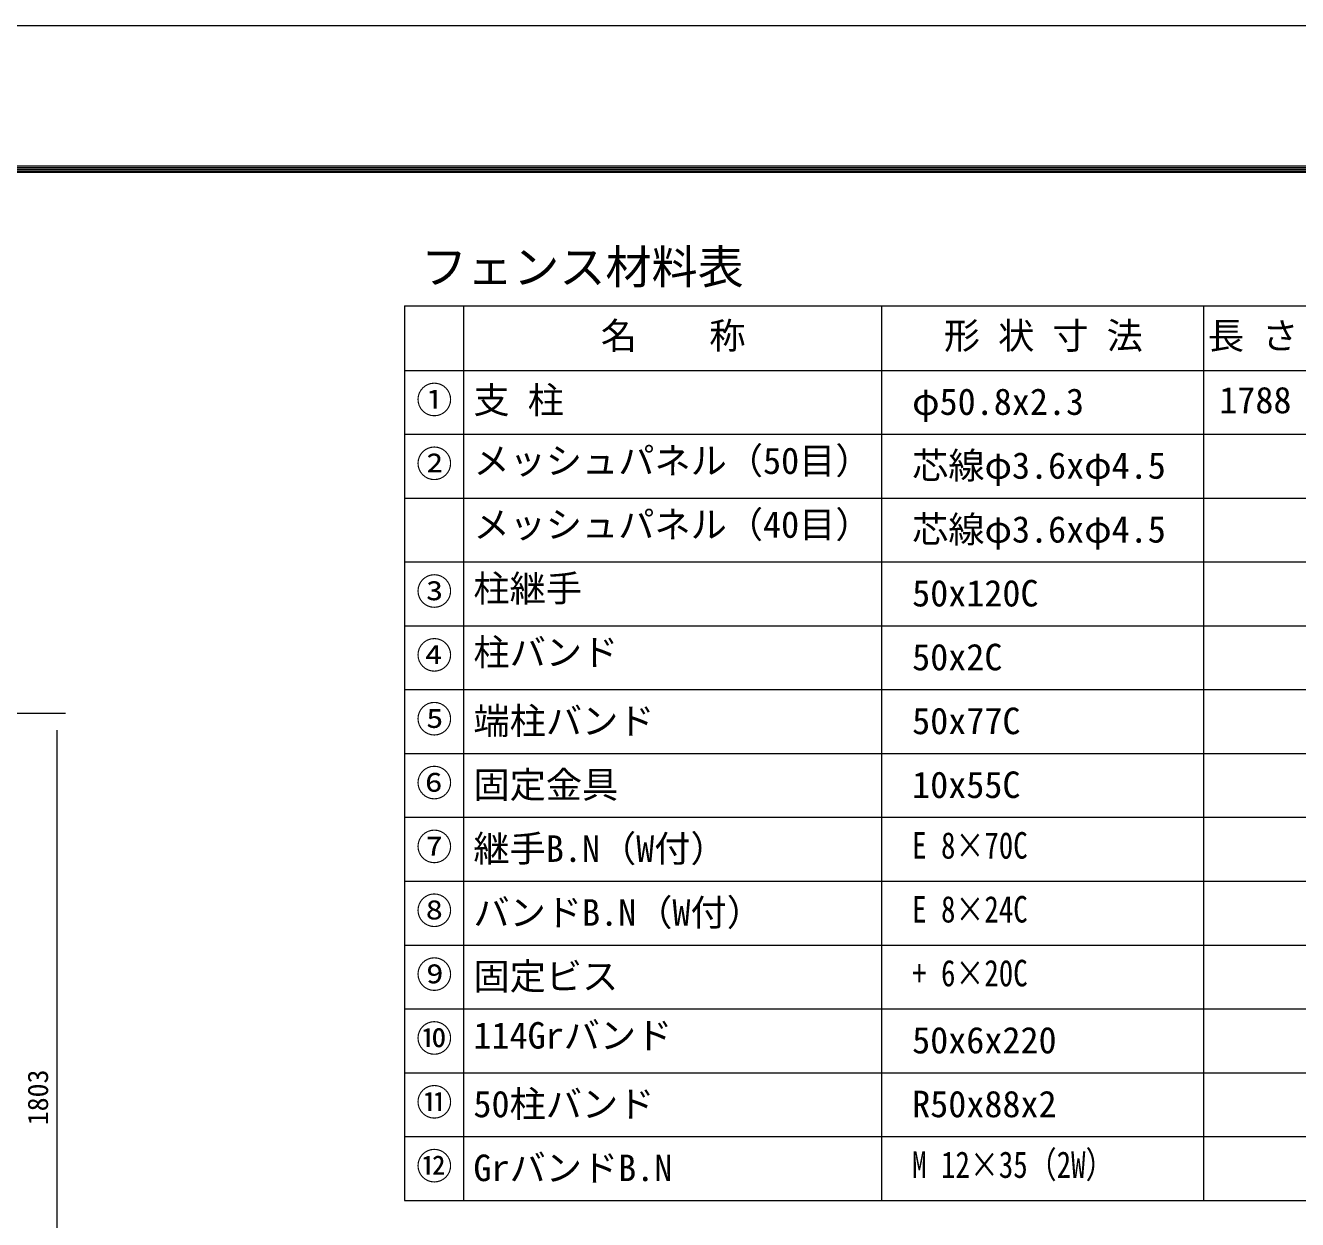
# Model space of a CAD drawing. Units: millimetres, scale not verified. Extents: x -6301 to 6299, y -4455 to 4455.
# Drawn here: x 453 to 3441, y 1650 to 4455 of the extents above; entities that cross this region are included whole.
import ezdxf
from ezdxf.enums import TextEntityAlignment as Align

# ---------------------------------------------------------------- set-up
doc = ezdxf.new("R2010")
doc.units = ezdxf.units.MM
doc.header["$LTSCALE"] = 15
for name, color, linetype, lineweight in [('0-0_D-STR-TXT', 7, 'Continuous', 9), ('0-1_D-TTL', 7, 'Continuous', 9), ('0-4_D-STR-DIM', 7, 'Continuous', 9), ('0-C_D-STR4', 7, 'Continuous', 9)]:
    doc.layers.add(name, color=color, linetype=linetype, lineweight=lineweight)
doc.styles.add('ＭＳ ゴシック', font='')
doc.styles.get('ＭＳ ゴシック').set_extended_font_data('MS Gothic')

msp = doc.modelspace()

# ---------------------------------------------------------------- linework, layer by layer
at = {"layer": '0-1_D-TTL', "color": 2}
msp.add_lwpolyline([(-6300.73, 4455), (6299.27, 4455), (6299.27, -4455), (-6300.73, -4455)], close=True, dxfattribs=at)
at = {"layer": '0-1_D-TTL'}
for points in [[(-5895.73, 4125), (5894.27, 4125), (5894.27, -4125), (-5895.73, -4125)], [(-5891.98, 4121.25), (5890.52, 4121.25), (5890.52, -4121.25), (-5891.98, -4121.25)], [(-5888.23, 4117.5), (5886.77, 4117.5), (5886.77, -4117.5), (-5888.23, -4117.5)], [(-5884.48, 4113.75), (5883.02, 4113.75), (5883.02, -4113.75), (-5884.48, -4113.75)], [(-5880.73, 4110), (5879.27, 4110), (5879.27, -4110), (-5880.73, -4110)]]:
    msp.add_lwpolyline(points, close=True, dxfattribs=at)
at = {"layer": '0-4_D-STR-DIM'}
for p, q in [((70.08, 2839.08), (547.36, 2839.08)), ((527.36, 1076.08), (527.36, 2799.08))]:
    msp.add_line(p, q, dxfattribs=at)
at = {"layer": '0-C_D-STR4'}
for p, q in [((1343.82, 3796.59), (5734.67, 3796.59)), ((1343.82, 3796.59), (1343.82, 1694.71)), ((1482.33, 3796.59), (1482.33, 1694.71)), ((2463.6, 3796.59), (2463.6, 1694.71)), ((3220.44, 3796.59), (3220.44, 1694.71)), ((1343.82, 3644.71), (5734.67, 3644.71)), ((1343.82, 3494.71), (5734.67, 3494.71)), ((1343.82, 3344.71), (5734.67, 3344.71)), ((1343.82, 3194.71), (5734.67, 3194.71)), ((1343.82, 3044.71), (5734.67, 3044.71)), ((1343.82, 2894.71), (5734.67, 2894.71)), ((1343.82, 2744.71), (5734.67, 2744.71)), ((1343.82, 2594.71), (5734.67, 2594.71)), ((1343.82, 2444.71), (5734.67, 2444.71)), ((1343.82, 2294.71), (5734.67, 2294.71)), ((1343.82, 2144.71), (5734.67, 2144.71)), ((1343.82, 1994.71), (5734.67, 1994.71)), ((1343.82, 1844.71), (5734.67, 1844.71)), ((1343.82, 1694.71), (5734.67, 1694.71))]:
    msp.add_line(p, q, dxfattribs=at)

# ---------------------------------------------------------------- texts
at = {"layer": '0-0_D-STR-TXT', "style": 'ＭＳ ゴシック'}
for s, height, p in [('フェンス材料表', 79.4, (1382.23, 3824.09)), ('名 \u3000 称', 62.35, (1804.55, 3676.26)), ('形 状 寸 法', 62.35, (2610.45, 3676.26)), ('長 さ', 62.35, (3230.6, 3676.26)), ('①', 62.35, (1370.97, 3525.32)), ('支 柱', 62.35, (1505.41, 3525.08)), ('φ50.8x2.3', 62.35, (2535.94, 3521.33)), ('1788', 62.35, (3257.41, 3525.08)), ('メッシュパネル（50目）', 62.35, (1505.41, 3382.58)), ('②', 62.35, (1370.97, 3375.32)), ('芯線φ3.6xφ4.5', 62.35, (2535.94, 3371.33)), ('メッシュパネル（40目）', 62.35, (1505.41, 3232.58)), ('芯線φ3.6xφ4.5', 62.35, (2535.94, 3221.33)), ('柱継手', 62.35, (1505.41, 3082.58)), ('③', 62.35, (1370.97, 3075.32)), ('50x120C', 62.35, (2535.94, 3071.33)), ('柱バンド', 62.35, (1505.41, 2932.58)), ('④', 62.35, (1370.97, 2925.32)), ('50x2C', 62.35, (2535.94, 2921.33)), ('⑤', 62.35, (1370.97, 2775.32)), ('端柱バンド', 62.35, (1505.41, 2771.33)), ('50x77C', 62.35, (2535.94, 2771.33)), ('⑥', 62.35, (1370.97, 2625.32)), ('固定金具', 62.35, (1505.41, 2621.33)), ('10x55C', 62.35, (2535.94, 2621.33)), ('⑦', 62.35, (1370.97, 2475.32)), ('継手B.N（W付）', 62.35, (1505.41, 2471.33)), ('⑧', 62.35, (1370.97, 2325.32)), ('バンドB.N（W付）', 62.35, (1505.41, 2321.33)), ('⑨', 62.35, (1370.97, 2175.32)), ('固定ビス', 62.35, (1505.41, 2171.33)), ('⑩', 62.35, (1370.97, 2025.32)), ('114Grバンド', 62.35, (1505.41, 2032.58)), ('50x6x220', 62.35, (2535.94, 2021.33)), ('⑪', 62.35, (1370.97, 1875.32)), ('50柱バンド', 62.35, (1505.41, 1871.33)), ('R50x88x2', 62.35, (2535.94, 1871.33)), ('⑫', 62.35, (1370.97, 1725.32)), ('GrバンドB.N', 62.35, (1505.41, 1721.33))]:
    msp.add_text(s, height=height, dxfattribs=at).set_placement(p, align=Align.BOTTOM_LEFT)
at = {"layer": '0-0_D-STR-TXT', "style": 'ＭＳ ゴシック', "width": 0.8}
for s, p in [('E 8×70C', (2535.94, 2478.83)), ('E 8×24C', (2535.94, 2328.83)), ('+ 6×20C', (2535.94, 2178.83)), ('M 12×35（2W）', (2535.94, 1728.83))]:
    msp.add_text(s, height=62.35, dxfattribs=at).set_placement(p, align=Align.BOTTOM_LEFT)
at = {"layer": '0-4_D-STR-DIM', "style": 'ＭＳ ゴシック'}
msp.add_text('1803', height=48.06, rotation=90, dxfattribs=at).set_placement((520.61, 1871.33), align=Align.BOTTOM_LEFT)

doc.saveas('drawing.dxf')
